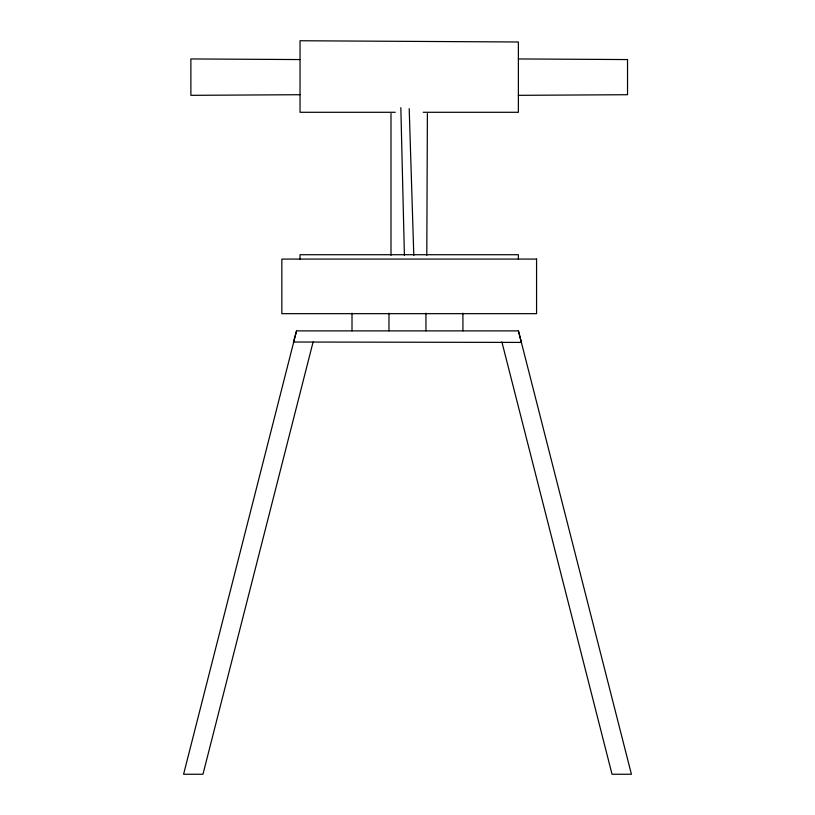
<?xml version="1.0" encoding="UTF-8"?>
<svg xmlns="http://www.w3.org/2000/svg" width="815" height="815" viewBox="0 0 815 815"><rect width="100%" height="100%" fill="white"/><g stroke="black" fill="none" stroke-linecap="round" stroke-linejoin="round"><path stroke-width="1.22" d="M426.795 255.289L427.396 113.529M501.897 341.974L612.034 774.25L631.411 774.25L518.442 330.88L296.558 330.88L183.589 774.25L202.966 774.25L313.103 341.974M296.558 330.88L293.451 342.015L521.376 342.422L518.381 330.88M300.032 94.713L190.873 95.335L190.873 58.945L300.032 59.566M518.371 95.335L627.53 94.713L627.53 59.566L518.371 58.945M395.234 112.287L300.032 112.287L300.032 40.75L518.371 41.993L518.371 112.287L423.168 112.287M409.201 108.65L413.796 255.289M400.837 107.672L404.403 255.268M518.371 259.078L518.371 254.718L300.032 254.718L300.032 259.078M462.92 313.164L462.92 330.88M425.95 313.164L425.95 330.88M391.006 113.529L391.006 255.289M388.979 313.164L388.979 330.88M352.009 313.164L352.009 330.88M536.565 259.078L281.837 259.078L281.837 313.663L536.565 313.663L536.565 259.078"/></g></svg>
